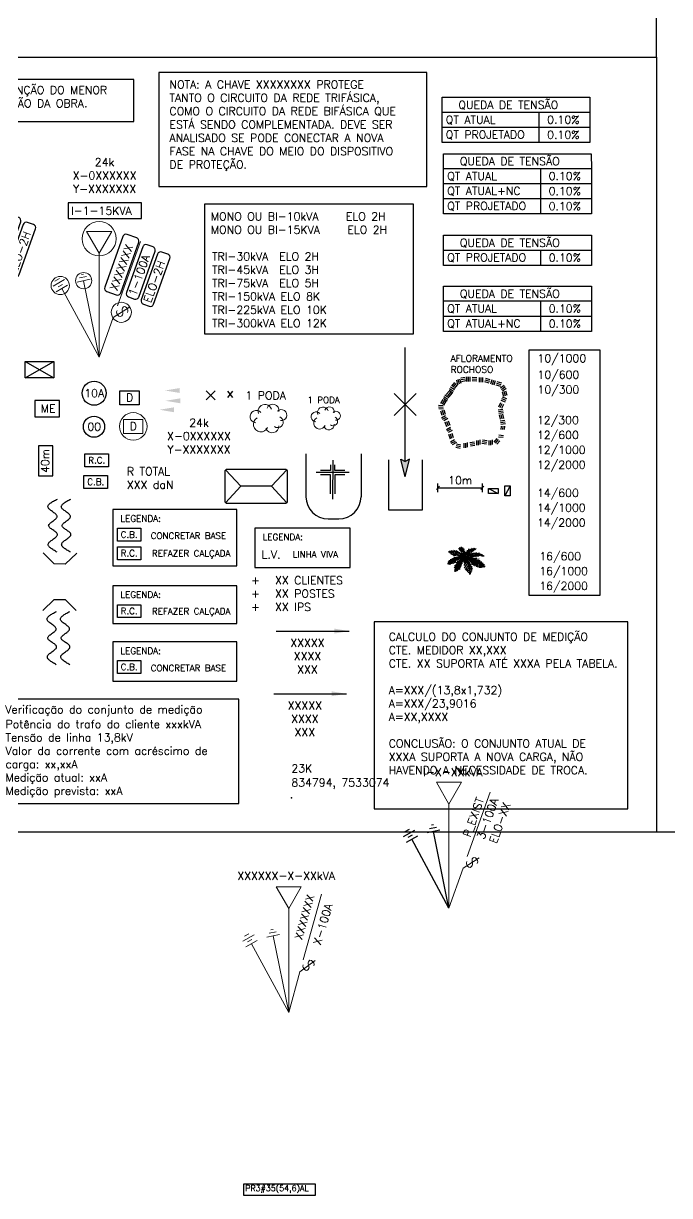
# Model space of a CAD drawing. Header units: millimetres. Extents: x 834033 to 836936, y 7531751 to 7534076.
# Drawn here: x 834734.2 to 834879.5, y 7532984.6 to 7533248.2 of the extents above; entities that cross this region are included whole.
import ezdxf
from ezdxf.enums import TextEntityAlignment as Align

# ---------------------------------------------------------------- set-up
doc = ezdxf.new("R2010")
doc.units = ezdxf.units.MM
doc.linetypes.add('PHANTOM', pattern=[63.5, 31.75, -6.35, 6.35, -6.35, 6.35, -6.35])
for name, color, linetype in [('A_EUIPAMENTOS', 2, 'Continuous'), ('A_TEXTO', 2, 'Continuous'), ('B_CASA', 7, 'Continuous'), ('CARIMBO', 90, 'Continuous'), ('COTAS_UTM', 2, 'Continuous'), ('DESENHO', 2, 'Continuous'), ('F-FAIXA D DOMÍNIO PROJETADA', 160, 'PHANTOM'), ('MARCAÇÕES', 1, 'Continuous'), ('PRANCHA', 6, 'Continuous'), ('REDE-BT', 2, 'Continuous'), ('V_RUA', 1, 'Continuous'), ('ÁRVORE', 90, 'Continuous')]:
    doc.layers.add(name, color=color, linetype=linetype)
for name, color, linetype, lineweight in [('DES-REDE-BT', 3, 'Continuous', 15), ('DES-VEGETAÇÃO', 102, 'Continuous', 5), ('REDE BT', 2, 'Continuous', 15), ('REDE MT', 4, 'Continuous', 25)]:
    doc.layers.add(name, color=color, linetype=linetype, lineweight=lineweight)
doc.styles.add('REGUA60', font='ROMANS.SHX', dxfattribs={"height": 1.8})
doc.styles.add('ROMANS', font='ROMANS.shx', dxfattribs={"height": 1.8})
doc.dimstyles.new('Copy of Standard', dxfattribs={"dimtxt": 1.5, "dimasz": 0.7, "dimexe": 1, "dimexo": 0.0625, "dimgap": 0.8, "dimtad": 1, "dimdec": 0, "dimzin": 0, "dimdsep": 46, "dimtxsty": 'REGUA60', "dimblk": 'OBLIQUE', "dimcen": 0.09, "dimclrt": 256, "dimadec": 0, "dimazin": 0, "dimtfac": 1, "dimtdec": 0, "dimtofl": 0, "dimtmove": 0, "dimatfit": 1, "dimldrblk": 'OBLIQUE', "dimfxl": 1, "dimfxlon": 1, "dimtolj": 1, "dimtzin": 0, "dimarcsym": 0})

# ---------------------------------------------------------------- blocks, each defined once
blk = doc.blocks.new('SETA BT')
blk.add_solid([(5.2, 0.86), (5.2, -0.87), (0, 0)])
blk = doc.blocks.new('MT')
at = {"xscale": 0.635, "yscale": 0.635, "zscale": 0.635}
blk.add_blockref('SETA BT', (0, 0), dxfattribs=at)
blk = doc.blocks.new('DIR')
blk.add_line((-8.18, 0), (8.18, 0))
at = {"rotation": 180}
blk.add_blockref('MT', (8.18, 0), dxfattribs=at)
at = {"linetype": 'Continuous', "ltscale": 0.3, "insert": (-1.16, -5.62), "char_height": 1.8, "width": 9.9022, "attachment_point": 5, "style": 'ROMANS'}
blk.add_mtext('XXXXX\\PXXXX\\PXXX', dxfattribs=at)
blk = doc.blocks.new('_Oblique')
at = {"color": 0, "linetype": 'ByBlock', "lineweight": -2}
blk.add_line((-0.5, -0.5), (0.5, 0.5), dxfattribs=at)
blk = doc.blocks.new('*D693')
at = {"layer": 'Defpoints', "color": 0, "transparency": 16777216}
for p in [(834837.41, 7533143.75), (834827.41, 7533141.29), (834837.41, 7533141.29)]:
    blk.add_point(p, dxfattribs=at)
at = {"layer": 'REDE BT', "color": 0, "lineweight": -2, "transparency": 16777216}
for p, q in [((834827.41, 7533142.75), (834827.41, 7533144.75)), ((834827.41, 7533143.75), (834837.41, 7533143.75)), ((834837.41, 7533142.75), (834837.41, 7533144.75))]:
    blk.add_line(p, q, dxfattribs=at)
at = {"layer": 'REDE BT', "color": 0, "lineweight": -2, "transparency": 16777216, "xscale": 0.7, "yscale": 0.7, "zscale": 0.7, "rotation": 180}
blk.add_blockref('_Oblique', (834827.41, 7533143.75), dxfattribs=at)
at = {"layer": 'REDE BT', "color": 0, "lineweight": -2, "transparency": 16777216, "xscale": 0.7, "yscale": 0.7, "zscale": 0.7}
blk.add_blockref('_Oblique', (834837.41, 7533143.75), dxfattribs=at)
at = {"layer": 'REDE BT', "transparency": 16777216, "insert": (834832.41, 7533145.45), "char_height": 1.8, "attachment_point": 5, "style": 'REGUA60'}
blk.add_mtext('\\A1;10m', dxfattribs=at)
blk = doc.blocks.new('bloco14')
for p, q in [((3453.62, 1820.56), (3457.01, 1816.83)), ((3463.95, 1816.83), (3467.34, 1820.56)), ((3457.01, 1816.83), (3453.62, 1813.09)), ((3463.95, 1816.83), (3457.01, 1816.83)), ((3467.34, 1813.09), (3463.95, 1816.83))]:
    blk.add_line(p, q)
blk.add_lwpolyline([(3467.13, 1813), (3453.83, 1813, -0.414214), (3453.54, 1813.3), (3453.54, 1820.35, -0.414214), (3453.83, 1820.65), (3467.13, 1820.65, -0.414214), (3467.43, 1820.35), (3467.43, 1813.3, -0.414214)], format="xyb", close=True)
blk = doc.blocks.new('bloco15')
at = {"linetype": 'Continuous'}
for p, q in [((3480.89, 1824.88), (3480.89, 1815.26)), ((3493.29, 1824.88), (3493.29, 1815.26)), ((3486.91, 1823.49), (3486.89, 1814.67)), ((3490.59, 1820.67), (3483.23, 1820.67)), ((3485.89, 1810.26), (3488.29, 1810.26))]:
    blk.add_line(p, q, dxfattribs=at)
for points in [[(3486.41, 1822.45), (3486.4, 1821.17), (3484.18, 1821.17)], [(3489.62, 1821.17), (3487.4, 1821.17), (3487.41, 1822.45)], [(3486.4, 1815.92), (3486.4, 1820.17), (3484.18, 1820.17)], [(3489.62, 1820.17), (3487.4, 1820.17), (3487.4, 1815.92)]]:
    blk.add_lwpolyline(points, dxfattribs=at)
for centre, start, end in [((3485.89, 1815.26), 180, 270), ((3488.29, 1815.26), 270, 0)]:
    blk.add_arc(centre, 5, start, end, dxfattribs=at)
blk = doc.blocks.new('BLOCO29')
at = {"color": 3}
for p, q in [((3559.45, 1830.11), (3558.79, 1829.31)), ((3559.75, 1829.87), (3559.09, 1829.06)), ((3560.05, 1829.62), (3559.39, 1828.81)), ((3559.88, 1830.62), (3560.17, 1829.61)), ((3560.21, 1830.86), (3560.51, 1829.86)), ((3560.59, 1830.97), (3560.88, 1829.97)), ((3561.89, 1831.27), (3560.86, 1831.07)), ((3561.96, 1830.89), (3560.94, 1830.69)), ((3562.04, 1830.51), (3561.01, 1830.31)), ((3562.16, 1831.38), (3562.14, 1830.34)), ((3562.55, 1831.37), (3562.53, 1830.33)), ((3562.94, 1831.37), (3562.92, 1830.32)), ((3564.46, 1830.43), (3563.41, 1830.5)), ((3564.48, 1830.82), (3563.44, 1830.89)), ((3564.51, 1831.21), (3563.47, 1831.28)), ((3565.01, 1831.25), (3564.98, 1830.21)), ((3565.4, 1831.24), (3565.37, 1830.2)), ((3565.78, 1831.24), (3565.76, 1830.19)), ((3567.26, 1829.98), (3566.25, 1830.28)), ((3567.37, 1830.36), (3566.36, 1830.65)), ((3567.47, 1830.73), (3566.47, 1831.02)), ((3567.86, 1830.73), (3567.56, 1829.73)), ((3568.23, 1830.61), (3567.93, 1829.61)), ((3568.61, 1830.5), (3568.3, 1829.5)), ((3569.86, 1829.24), (3568.86, 1829.53)), ((3569.97, 1829.61), (3568.97, 1829.9)), ((3570.08, 1829.98), (3569.08, 1830.28)), ((3569.79, 1828.89), (3570.63, 1829.51)), ((3557.08, 1827), (3557.94, 1826.41)), ((3557.3, 1827.32), (3558.16, 1826.73)), ((3558.24, 1828.21), (3557.57, 1827.4)), ((3558.54, 1827.96), (3557.87, 1827.15)), ((3558.84, 1827.71), (3558.17, 1826.9)), ((3558.24, 1828.4), (3559.1, 1827.81)), ((3558.34, 1828.8), (3559.21, 1828.21)), ((3558.56, 1829.12), (3559.43, 1828.53)), ((3570.02, 1828.57), (3570.86, 1829.19)), ((3570.15, 1826.87), (3571.13, 1826.52)), ((3570.25, 1828.26), (3571.09, 1828.88)), ((3570.58, 1826.95), (3570.29, 1827.96)), ((3570.95, 1827.06), (3570.66, 1828.07)), ((3571.33, 1827.17), (3571.03, 1828.18)), ((3555.85, 1824.67), (3556.89, 1824.58)), ((3555.88, 1825.06), (3556.92, 1824.97)), ((3555.95, 1824.27), (3556.99, 1824.18)), ((3556.85, 1826.33), (3556.34, 1825.42)), ((3557.19, 1826.14), (3556.68, 1825.23)), ((3556.97, 1826.6), (3557.83, 1826.01)), ((3557.53, 1825.95), (3557.02, 1825.04)), ((3569.41, 1824.66), (3569.85, 1825.61)), ((3569.76, 1824.49), (3570.2, 1825.44)), ((3569.89, 1826.13), (3570.87, 1825.78)), ((3570.02, 1826.5), (3571, 1826.15)), ((3570.11, 1824.33), (3570.55, 1825.28)), ((3556.3, 1823.76), (3556.64, 1822.77)), ((3556.54, 1822.2), (3557.47, 1822.7)), ((3556.66, 1823.88), (3557, 1822.89)), ((3556.73, 1821.86), (3557.65, 1822.36)), ((3557.03, 1824.01), (3557.37, 1823.02)), ((3557.04, 1821.58), (3557.96, 1822.08)), ((3569.29, 1823.99), (3570.33, 1824.15)), ((3569.35, 1823.6), (3570.39, 1823.76)), ((3569.41, 1823.22), (3570.45, 1823.38)), ((3569.78, 1821.85), (3569.55, 1822.87)), ((3569.76, 1821.53), (3570.79, 1821.69)), ((3570.16, 1821.93), (3569.93, 1822.96)), ((3570.54, 1822.02), (3570.31, 1823.04)), ((3557.32, 1821.25), (3557.66, 1820.26)), ((3557.63, 1819.56), (3558.55, 1820.06)), ((3557.69, 1821.37), (3558.03, 1820.38)), ((3557.82, 1819.22), (3558.74, 1819.72)), ((3558.06, 1821.5), (3558.4, 1820.51)), ((3558.12, 1818.94), (3559.04, 1819.44)), ((3569.81, 1821.15), (3570.85, 1821.31)), ((3569.87, 1820.76), (3570.91, 1820.92)), ((3569.96, 1819.54), (3570, 1820.31)), ((3570.35, 1819.54), (3570.39, 1820.29)), ((3570.74, 1819.54), (3570.78, 1820.27)), ((3558.11, 1818.47), (3558.45, 1817.48)), ((3558.48, 1818.59), (3558.81, 1817.6)), ((3558.55, 1816.81), (3559.47, 1817.31)), ((3558.73, 1816.47), (3559.65, 1816.96)), ((3558.84, 1818.72), (3559.18, 1817.73)), ((3559.04, 1816.19), (3559.96, 1816.69)), ((3559.89, 1816.35), (3560.92, 1816.14)), ((3561.61, 1815.46), (3561.61, 1816.5)), ((3562, 1815.45), (3562, 1816.5)), ((3562.39, 1815.59), (3562.39, 1816.63)), ((3562.9, 1816.61), (3563.93, 1816.8)), ((3562.97, 1816.23), (3564, 1816.42)), ((3564.45, 1816.02), (3564.46, 1817.07)), ((3564.84, 1816.02), (3564.85, 1817.07)), ((3565.23, 1816.15), (3565.24, 1817.2)), ((3565.63, 1816.46), (3566.67, 1816.33)), ((3565.68, 1816.85), (3566.72, 1816.72)), ((3565.73, 1817.23), (3566.77, 1817.1)), ((3567.24, 1816.02), (3567.25, 1817.07)), ((3567.63, 1816.02), (3567.64, 1817.07)), ((3568.02, 1816.15), (3568.03, 1817.2)), ((3568.36, 1816.74), (3569.03, 1817.54)), ((3568.66, 1816.49), (3569.33, 1817.29)), ((3568.95, 1816.24), (3569.63, 1817.04)), ((3569.36, 1817.94), (3570.4, 1817.81)), ((3569.41, 1818.33), (3570.45, 1818.2)), ((3559.74, 1815.58), (3560.77, 1815.38)), ((3559.82, 1815.97), (3560.84, 1815.76)), ((3563.04, 1815.85), (3564.07, 1816.04))]:
    blk.add_line(p, q, dxfattribs=at)
at = {"insert": (3558.57, 1836.3), "char_height": 1.5, "attachment_point": 1, "style": 'ROMANS'}
blk.add_mtext_dynamic_manual_height_columns('AFLORAMENTO ROCHOSO', width=4.8263, gutter_width=9, heights=[0], dxfattribs=at)
blk = doc.blocks.new('BLOCO31')
blk.add_line((3611.56, 1826.27), (3613.78, 1825.09))
blk.add_lwpolyline([(3611.56, 1826.27), (3613.78, 1826.27), (3613.78, 1825.09), (3611.56, 1825.09)], close=True)
blk = doc.blocks.new('CDAI')
blk.add_lwpolyline([(-2.2, 1.54), (2.16, 1.54), (2.16, -1.64), (-2.2, -1.64)], close=True)
at = {"linetype": 'Continuous', "ltscale": 0.3, "insert": (0, 0), "char_height": 1.8, "width": 2.0279, "attachment_point": 5, "style": 'ROMANS'}
blk.add_mtext('D', dxfattribs=at)
blk = doc.blocks.new('CAIXA DERIVAÇÃO_PROJETADA')
blk.add_circle((0.13, 0.03), 3.1)
blk.add_blockref('CDAI', (0.15, 0.08))
blk = doc.blocks.new('bloco35')
for p, q in [((3653.42, 1778.71), (3653.42, 1790.01)), ((3660.88, 1790.01), (3660.88, 1778.71)), ((3660.88, 1778.71), (3653.42, 1778.71))]:
    blk.add_line(p, q)
blk = doc.blocks.new('PONTE')
at = {"layer": 'F-FAIXA D DOMÍNIO PROJETADA'}
for points in [[(-0.58, 10.64), (-2.56, 12.62), (-0.52, 14.69), (-2.51, 16.63), (-0.62, 18.62), (-2.64, 20.7), (-0.55, 22.62)], [(2.43, 10.64), (0.46, 12.62), (2.5, 14.69), (0.51, 16.63), (2.4, 18.62), (0.38, 20.7), (2.46, 22.62)], [(-0.79, -14.64), (-2.76, -12.67), (-0.72, -10.59), (-2.71, -8.65), (-0.82, -6.66), (-2.84, -4.59), (-0.75, -2.66)], [(2.23, -14.64), (0.26, -12.67), (2.29, -10.59), (0.3, -8.65), (2.2, -6.66), (0.17, -4.59), (2.26, -2.66)]]:
    blk.add_spline(points, degree=3, dxfattribs=at)
at = {"layer": 'V_RUA'}
for p, q in [((-1.24, 8.01), (-3.71, 10.49)), ((1.24, 7.99), (-1.24, 8.01)), ((3.84, 10.47), (1.24, 7.99)), ((-3.84, -2.47), (-1.24, 0.01)), ((-1.24, 0.01), (1.24, -0.01)), ((1.24, -0.01), (3.71, -2.49))]:
    blk.add_line(p, q, dxfattribs=at)
blk = doc.blocks.new('X')
for p, q in [((1, 1), (-1, -1)), ((-1, 1), (1, -1))]:
    blk.add_line(p, q)
blk = doc.blocks.new('xx')
at = {"layer": 'MARCAÇÕES'}
for p, q in [((0.54, 0.71), (-0.54, -0.71)), ((-0.54, 0.71), (0.54, -0.71))]:
    blk.add_line(p, q, dxfattribs=at)
blk = doc.blocks.new('ATERRAMENTO_TRAFO')
for p, q in [((925.65, 1688.01), (922.77, 1687.39)), ((924.87, 1688.62), (923.3, 1688.31)), ((924.19, 1689.16), (923.73, 1689.1)), ((927.7, 1670.48), (924.21, 1687.7))]:
    blk.add_line(p, q)
blk.add_circle((924.21, 1687.7), 1.82)
blk = doc.blocks.new('bloco13')
for p, q in [((3294.19, 1794.92), (3291.62, 1793.48)), ((3293.01, 1795.14), (3292.02, 1794.61)), ((3294.87, 1793.64), (3292.3, 1792.2)), ((3293.69, 1793.85), (3292.7, 1793.33)), ((3301.95, 1777.46), (3293.59, 1792.92))]:
    blk.add_line(p, q)
blk.add_circle((3293.2, 1793.59), 2.05)
blk = doc.blocks.new('T P 2')
for points in [[(3.86, 14.02, 0.414214), (4.85, 14.49), (8.91, 25.87, 0.414214), (8.44, 26.86), (6.33, 27.61, 0.414214), (5.34, 27.14), (1.28, 15.76, 0.414214), (1.75, 14.78)], [(7.93, 13.08, 0.414214), (8.92, 13.55), (12.59, 23.83, 0.414214), (12.12, 24.82), (10.8, 25.29, 0.414214), (9.81, 24.82), (6.14, 14.54, 0.414214), (6.61, 13.56)], [(11.26, 11.47, 0.414214), (12.25, 11.94), (15.92, 22.22, 0.414214), (15.45, 23.2), (14.12, 23.67, 0.414214), (13.14, 23.21), (9.47, 12.93, 0.414214), (9.94, 11.94)]]:
    blk.add_lwpolyline(points, format="xyb", close=True)
at = {"layer": 'REDE BT'}
for p, q in [((2.84, 28.29), (-2.82, 28.3)), ((-2.82, 28.3), (0, 23.39)), ((0, 23.39), (2.84, 28.29)), ((4.11, 11.57), (9.27, 26.03)), ((0, 23.39), (0, 0)), ((3.18, 8.95), (6.79, 11.27)), ((0, 0), (3.18, 8.95))]:
    blk.add_line(p, q, dxfattribs=at)
for centre, radius in [((0, 26.66), 3.84), ((4.98, 10.11), 2.26)]:
    blk.add_circle(centre, radius, dxfattribs=at)
for name, p in [('ATERRAMENTO_TRAFO', (-927.7, -1670.48)), ('bloco13', (-3301.95, -1777.46))]:
    blk.add_blockref(name, p, dxfattribs=at)
at = {"style": 'ROMANS'}
for s, p in [('XXXXXXX', (4.05, 14.82)), ('2-100A', (8.23, 13.65)), ('ELO-2H', (11.62, 12.13))]:
    blk.add_text(s, height=1.8, rotation=70.3581, dxfattribs=at).set_placement(p)
at = {"layer": 'REDE BT', "style": 'REGUA60'}
blk.add_text('S', height=2.57, rotation=299.1392, dxfattribs=at).set_placement((4.07, 9.64), align=Align.CENTER)
blk = doc.blocks.new('T P 1')
for points in [[(3.86, 14.02, 0.414214), (4.85, 14.49), (8.91, 25.87, 0.414214), (8.44, 26.86), (6.33, 27.61, 0.414214), (5.34, 27.14), (1.28, 15.76, 0.414214), (1.75, 14.78)], [(7.93, 13.08, 0.414214), (8.92, 13.55), (12.59, 23.83, 0.414214), (12.12, 24.82), (10.8, 25.29, 0.414214), (9.81, 24.82), (6.14, 14.54, 0.414214), (6.61, 13.56)], [(11.26, 11.47, 0.414214), (12.25, 11.94), (15.92, 22.22, 0.414214), (15.45, 23.2), (14.12, 23.67, 0.414214), (13.14, 23.21), (9.47, 12.93, 0.414214), (9.94, 11.94)]]:
    blk.add_lwpolyline(points, format="xyb", close=True)
at = {"layer": 'REDE BT'}
for p, q in [((2.84, 28.29), (-2.82, 28.3)), ((-2.82, 28.3), (0, 23.39)), ((0, 23.39), (2.84, 28.29)), ((4.11, 11.57), (9.27, 26.03)), ((0, 23.39), (0, 0)), ((3.18, 8.95), (6.79, 11.27)), ((0, 0), (3.18, 8.95))]:
    blk.add_line(p, q, dxfattribs=at)
for centre, radius in [((0, 26.66), 3.84), ((4.98, 10.11), 2.26)]:
    blk.add_circle(centre, radius, dxfattribs=at)
for name, p in [('ATERRAMENTO_TRAFO', (-927.7, -1670.48)), ('bloco13', (-3301.95, -1777.46))]:
    blk.add_blockref(name, p, dxfattribs=at)
at = {"style": 'ROMANS'}
for s, p in [('XXXXXXX', (4.05, 14.82)), ('1-100A', (8.23, 13.65)), ('ELO-2H', (11.62, 12.13))]:
    blk.add_text(s, height=1.8, rotation=70.3581, dxfattribs=at).set_placement(p)
at = {"layer": 'REDE BT', "style": 'REGUA60'}
blk.add_text('S', height=2.57, rotation=299.1392, dxfattribs=at).set_placement((4.07, 9.64), align=Align.CENTER)
blk = doc.blocks.new('SETA SOLICITANTE')
h = blk.add_hatch(color=6)
h.paths.add_polyline_path([(-0.96, 3.99), (0, 0), (-0.01, 3.44)])
h.paths.add_polyline_path([(0.94, 3.99), (-0.01, 3.44), (0, 0)])
blk.add_hatch(color=6).paths.add_polyline_path([(0, 0), (0.94, 3.99), (-0.01, 3.44)])
at = {"color": 6, "flags": 128}
for points in [[(-0.01, 3.44), (-0.01, 29.04)], [(-2.49, 18.72), (2.47, 13.76)], [(-2.49, 13.76), (2.47, 18.72)], [(0, 0), (-0.96, 3.99), (-0.01, 3.44)], [(0, 0), (0.94, 3.99), (-0.01, 3.44)]]:
    blk.add_lwpolyline(points, dxfattribs=at)
blk = doc.blocks.new('BLOCO30')
at = {"layer": 'DES-VEGETAÇÃO', "linetype": 'Continuous'}
for centre, radius, start, end in [((3584.57, 1826.12), 1.52, 16.4985, 200.1922), ((3586.38, 1826.34), 1.36, 346.6923, 161.9313), ((3582.63, 1824.91), 1.38, 40.9178, 267.037), ((3583.66, 1823.15), 1.68, 119.5971, 335.1468), ((3587.44, 1823.67), 1.26, 234.1724, 65.3601), ((3588.24, 1825.23), 1.25, 261.2731, 132.4521), ((3586.22, 1822.75), 1.49, 199.2364, 4.167)]:
    blk.add_arc(centre, radius, start, end, dxfattribs=at)
blk = doc.blocks.new('PODA')
at = {"layer": 'DES-REDE-BT', "insert": (727.63, 1371.42), "char_height": 1.8, "attachment_point": 1, "style": 'ROMANS'}
blk.add_mtext_dynamic_manual_height_columns('1 PODA', width=28.5468, gutter_width=9, heights=[0], dxfattribs=at)
blk = doc.blocks.new('PODA2')
at = {"xscale": 0.8, "yscale": 0.8, "zscale": 0.8}
for name, p in [('PODA', (-586.35, -1092.47)), ('BLOCO30', (-2868.4, -1459.78))]:
    blk.add_blockref(name, p, dxfattribs=at)
blk = doc.blocks.new('QUEDA')
at = {"color": 242, "true_color": 0xcd2027}
for p, q in [((16.61, 10.17), (16.61, 0)), ((16.61, 6.78), (-16.61, 6.78)), ((16.61, 3.39), (-16.61, 3.39))]:
    blk.add_line(p, q, dxfattribs=at)
for points in [[(-16.61, 13.55), (16.6, 13.55), (16.61, 10.17), (-16.61, 10.17)], [(16.61, 0), (-16.61, 0), (-16.61, 13.55)], [(5.22, 0), (5.22, 10.17)]]:
    blk.add_lwpolyline(points, dxfattribs=at)
at = {"style": 'ROMANS'}
for s, p in [('QUEDA DE TENSÃO', (-12.95, 10.96)), ('QT ATUAL', (-15.79, 7.63)), ('QT ATUAL+NC', (-15.79, 4.28)), ('QT PROJETADO', (-15.79, 0.89))]:
    blk.add_text(s, height=1.8, dxfattribs=at).set_placement(p)
at = {"char_height": 1.8, "width": 9.2571, "attachment_point": 2, "style": 'ROMANS'}
for insert in [(10.63, 9.43), (10.63, 6.04), (10.63, 2.65)]:
    blk.add_mtext('0.10%', dxfattribs=dict(at, insert=insert))
blk = doc.blocks.new('QUEDA.P')
at = {"color": 242, "true_color": 0xcd2027}
blk.add_line((16.62, 3.39), (16.62, 0), dxfattribs=at)
for points in [[(-16.62, 6.78), (16.61, 6.78), (16.62, 3.39), (-16.62, 3.39)], [(16.62, 0), (-16.62, 0), (-16.62, 6.78)], [(5.22, 0), (5.22, 3.39)]]:
    blk.add_lwpolyline(points, dxfattribs=at)
at = {"style": 'ROMANS'}
for s, p in [('QUEDA DE TENSÃO', (-12.95, 4.18)), ('QT PROJETADO', (-15.8, 0.89))]:
    blk.add_text(s, height=1.8, dxfattribs=at).set_placement(p)
at = {"insert": (10.63, 2.65), "char_height": 1.8, "width": 9.2571, "attachment_point": 2, "style": 'ROMANS'}
blk.add_mtext('0.10%', dxfattribs=at)
blk = doc.blocks.new('QUEDA.+NC')
at = {"color": 242, "true_color": 0xcd2027}
for p, q in [((16.62, 6.78), (16.62, 0)), ((16.62, 3.39), (-16.62, 3.39)), ((16.62, 0), (-16.62, 0))]:
    blk.add_line(p, q, dxfattribs=at)
for points in [[(-16.62, 10.17), (16.61, 10.17), (16.62, 6.78), (-16.62, 6.78)], [(-16.62, 0), (-16.62, 10.17)], [(5.22, 0), (5.22, 6.78)]]:
    blk.add_lwpolyline(points, dxfattribs=at)
at = {"style": 'ROMANS'}
for s, p in [('QUEDA DE TENSÃO', (-12.95, 7.57)), ('QT ATUAL', (-15.8, 4.24)), ('QT ATUAL+NC', (-15.8, 0.89))]:
    blk.add_text(s, height=1.8, dxfattribs=at).set_placement(p)
at = {"char_height": 1.8, "width": 9.2571, "attachment_point": 2, "style": 'ROMANS'}
for insert in [(10.63, 6.04), (10.63, 2.65)]:
    blk.add_mtext('0.10%', dxfattribs=dict(at, insert=insert))
blk = doc.blocks.new('nedição')
at = {"layer": 'PRANCHA'}
blk.add_lwpolyline([(55.29, 23.45), (0, 23.45), (0, 0), (55.29, 0)], close=True, dxfattribs=at)
at = {"layer": 'A_TEXTO', "insert": (2.86, 18.74), "char_height": 1.8, "attachment_point": 1, "style": 'ROMANS'}
blk.add_mtext_dynamic_manual_height_columns('Potência do trafo do cliente xxxkVA\\PTensão de linha 13,8kV\\PValor da corrente com acréscimo de carga: xx,xxA\\PMedição atual: xxA\\PMedição prevista: xxA', width=50.7876, gutter_width=9, heights=[0], dxfattribs=at)
at = {"layer": 'CARIMBO', "insert": (2.8, 22.02), "char_height": 1.8, "attachment_point": 1, "style": 'ROMANS'}
blk.add_mtext_dynamic_manual_height_columns('Verificação do conjunto de medição ', width=101.997, gutter_width=9, heights=[0], dxfattribs=at)
blk = doc.blocks.new('ASASASA')
at = {"color": 242, "true_color": 0xcd2027}
for p, q in [((33.23, 6.78), (33.23, 0)), ((33.23, 3.39), (0, 3.39)), ((33.23, 0), (0, 0))]:
    blk.add_line(p, q, dxfattribs=at)
for points in [[(0, 10.17), (33.22, 10.17), (33.23, 6.78), (0, 6.78)], [(0, 0), (0, 10.17)], [(21.83, 0), (21.83, 6.78)]]:
    blk.add_lwpolyline(points, dxfattribs=at)
at = {"style": 'ROMANS'}
for s, p in [('QUEDA DE TENSÃO', (3.66, 7.57)), ('QT ATUAL', (0.82, 4.24)), ('QT PROJETADO', (0.82, 0.89))]:
    blk.add_text(s, height=1.8, dxfattribs=at).set_placement(p)
at = {"char_height": 1.8, "width": 9.2571, "attachment_point": 2, "style": 'ROMANS'}
for insert in [(27.24, 6.04), (27.24, 2.65)]:
    blk.add_mtext('0.10%', dxfattribs=dict(at, insert=insert))
blk = doc.blocks.new('COQUE')
for p, q in [((-0.79, 2.15), (-0.72, 2.64)), ((-3.44, 1.5), (-3.64, 1.55)), ((-3.51, 1.47), (-3.55, 1.31)), ((-2.96, 1.61), (-3.4, 1.66)), ((-3.34, 1.5), (-3.34, 1.23)), ((-3.08, 1.58), (-3.1, 0.98)), ((-2.38, 1.61), (-3.02, 1.77)), ((-2.49, 0.05), (-2.91, -0.08)), ((-2.79, 1.61), (-2.87, 0.87)), ((-2.49, 1.64), (-2.57, 0.68)), ((-1.85, 1.55), (-2.45, 1.85)), ((-1.89, 0.25), (-2.45, 0.16)), ((-2.1, 1.58), (-2.42, 0.46)), ((-2.38, 0.05), (-1.91, -0.49)), ((-1.74, 1.5), (-2.17, 0.55)), ((-2.08, 0.16), (-1.64, -0.38)), ((-1.21, 1.31), (-1.89, 1.77)), ((-1.47, 1.39), (-1.87, 0.63)), ((-1.83, 0.25), (-1.36, -0.3)), ((-1.06, 1.2), (-1.59, 0.63)), ((-1.53, 0.33), (-1.21, -0.16)), ((-0.91, 2.21), (-1.42, 2.24)), ((-0.72, 0.95), (-1.38, 0.55)), ((-1.3, 0.33), (-1.06, -0.14)), ((-0.55, 1.91), (-1.28, 2.04)), ((-0.38, 1.69), (-1.19, 1.83)), ((-0.85, 1.01), (-1.19, 1.44)), ((-1.08, 0.33), (-0.85, -0.05)), ((-0.53, 0.74), (-1.06, 0.52)), ((-1, 2.48), (-1, 2.29)), ((-0.23, 1.36), (-0.98, 1.69)), ((-0.87, 0.27), (-0.68, 0)), ((-0.81, 1.42), (-0.11, 0.9)), ((-0.81, 1.2), (-0.34, 0.6)), ((-0.32, 0.49), (-0.77, 0.44)), ((-0.66, 2.04), (-0.53, 2.59)), ((-0.62, 0.25), (-0.49, 0.03)), ((-0.47, 0.95), (-0.04, 0.46)), ((-0.45, 1.83), (-0.32, 2.45)), ((-0.21, 0.35), (-0.38, 0.33)), ((-0.3, 1.5), (-0.15, 2.18)), ((-0.17, 1.23), (0.02, 1.85)), ((0, 0), (-0.17, -0.27)), ((-0.06, 0.95), (0.09, 1.5)), ((-0.06, 0.6), (0.15, 1.04)), ((0, 0), (0.55, -0.11)), ((0.15, 0.6), (0.55, 0.74)), ((0.28, 0.87), (0.34, 1.47)), ((0.28, 0.41), (0.74, 0.27)), ((0.36, 0.98), (0.94, 1.04)), ((0.36, 0.49), (0.77, 0.85)), ((0.45, 0.52), (1.32, 0.19)), ((0.47, 1.17), (0.66, 1.88)), ((0.51, 0.11), (0.72, -0.22)), ((0.6, 1.25), (1.17, 1.17)), ((0.64, 0.14), (0.98, 0.25)), ((0.68, 0.68), (1.59, 0.3)), ((0.72, 0.11), (0.98, -0.52)), ((0.77, 1.47), (1.34, 1.36)), ((0.85, 1.55), (0.96, 2.18)), ((0.87, 0.79), (1.53, 1.2)), ((0.98, 0.08), (1.23, -0.82)), ((1.06, 1.69), (1.57, 1.47)), ((1.06, 0.85), (1.76, 0.35)), ((1.13, 1.74), (1.28, 2.24)), ((1.13, 0.08), (1.81, 0.22)), ((1.28, 0.08), (1.45, -1.12)), ((1.36, 1.88), (1.45, 2.18)), ((1.42, 1.85), (1.72, 1.55)), ((1.42, 0.95), (2.02, 0.41)), ((1.49, 1.91), (1.79, 2.37)), ((1.55, 1.01), (1.96, 1.28)), ((1.57, 0), (1.68, -1.39)), ((1.59, 1.96), (1.79, 1.69)), ((1.72, 1.04), (2.36, 0.38)), ((1.81, 2.04), (2.13, 2.37)), ((1.81, 2.02), (1.91, 1.69)), ((1.81, 0), (2.7, 0.22)), ((1.96, 2.13), (2.02, 1.83)), ((1.96, 1.12), (2.7, 1.39)), ((2.1, 1.09), (2.59, 0.46)), ((2.13, 2.13), (2.17, 1.96)), ((2.17, 2.13), (2.34, 2.34)), ((2.25, 2.15), (2.4, 2.04)), ((2.38, 2.15), (2.42, 2.26)), ((2.45, 1.12), (2.79, 0.46)), ((2.55, 1.14), (3.3, 1.28)), ((2.7, 1.12), (3.06, 0.52)), ((2.91, 1.12), (3.23, 0.6)), ((3.1, 1.06), (3.38, 0.65)), ((3.13, 1.06), (3.47, 1.12)), ((3.4, 1.01), (3.7, 1.01)), ((3.51, 0.98), (3.61, 0.63)), ((3.74, 0.93), (3.91, 0.9)), ((3.76, 0.9), (3.89, 0.49)), ((4.02, 0.79), (4.06, 0.52)), ((4.21, 0.63), (4.25, 0.49)), ((-3.76, -1.01), (-3.83, -1.01)), ((-3.76, -1.04), (-3.74, -1.23)), ((-3.36, -0.55), (-3.74, -0.76)), ((-3.59, -0.79), (-3.74, -0.87)), ((-3.66, -0.93), (-3.59, -1.28)), ((-3.19, -0.41), (-3.55, -0.49)), ((-3.47, -0.71), (-3.25, -1.31)), ((-2.93, -0.22), (-3.3, -0.3)), ((-3.25, -0.52), (-3.04, -1.2)), ((-3.13, -0.38), (-2.76, -1.09)), ((-2.98, -0.27), (-2.51, -1.06)), ((-2.85, -0.14), (-2.23, -0.95)), ((-2.62, -0.05), (-1.98, -0.85)), ((-1.74, -1.42), (-2.34, -2.1)), ((-1.93, -1.88), (-2.32, -2.54)), ((-2.17, -2.59), (-2.32, -2.81)), ((-1.51, -1.01), (-2.28, -1.66)), ((-2.08, -2.34), (-1.81, -2.83)), ((-1.11, -0.6), (-2, -1.04)), ((-2, -2.04), (-1.62, -2.73)), ((-1.89, -1.8), (-1.53, -2.51)), ((-1.74, -1.47), (-1.36, -2.45)), ((-0.64, -0.22), (-1.72, -0.68)), ((-1.57, -1.14), (-1.17, -2.45)), ((-1.38, -0.95), (-1.04, -2.13)), ((-1.15, -0.68), (-0.96, -1.83)), ((-0.36, -0.03), (-1.13, -0.19)), ((-0.94, -0.46), (-0.77, -1.53)), ((-0.68, -0.25), (-0.62, -1.14)), ((-0.47, -0.08), (-0.44, -0.72)), ((-0.28, -0.03), (-0.34, -0.35)), ((0.11, -0.14), (-0.28, -0.63)), ((0.23, -0.3), (-0.23, -1.01)), ((0.4, -0.57), (-0.19, -1.55)), ((0.64, -0.93), (-0.09, -2.15)), ((0.85, -1.42), (0.09, -2.51)), ((0.15, -0.14), (0.79, -0.41)), ((0.3, -0.35), (1.17, -0.9)), ((1.02, -1.91), (0.32, -2.73)), ((0.53, -0.74), (1.45, -1.39)), ((1.13, -2.43), (0.57, -2.97)), ((0.77, -1.23), (1.66, -1.83)), ((0.94, -1.61), (1.74, -2.21)), ((1.08, -2.15), (1.68, -2.51)), ((1.91, -0.14), (1.98, -1.55)), ((2.13, -0.14), (3.23, -0.05)), ((2.21, -0.19), (2.25, -1.72)), ((2.45, -0.3), (2.64, -1.85)), ((2.64, -0.38), (3.49, -0.38)), ((2.74, -0.44), (2.91, -1.91)), ((3, -0.55), (3.83, -0.71)), ((3.04, -0.57), (3.23, -2.04)), ((3.23, -0.71), (4.1, -1.04)), ((3.36, -0.82), (3.4, -2.04)), ((3.57, -0.93), (3.61, -2.04)), ((3.72, -1.04), (4.38, -1.34)), ((3.83, -1.17), (3.74, -2.02)), ((3.98, -1.31), (3.89, -1.96)), ((4, -1.31), (4.38, -1.47)), ((4.06, -1.39), (4.06, -1.94)), ((4.19, -1.53), (4.49, -1.69)), ((4.21, -1.58), (4.21, -1.88)), ((4.32, -1.69), (4.36, -1.88)), ((4.36, -1.72), (4.53, -1.85)), ((-2.15, -2.7), (-2.04, -2.86)), ((1.21, -2.86), (0.77, -3.16)), ((1.17, -3.19), (0.94, -3.27)), ((1.19, -3.46), (1.04, -3.46)), ((1.17, -2.64), (1.59, -2.81)), ((1.19, -3.33), (1.34, -3.38)), ((1.21, -3), (1.49, -3.08))]:
    blk.add_line(p, q)
for centre, radius, start, end in [((-1.19, -2.79), 3.12, 68.3831, 147.5322), ((-2.57, -1.21), 2.85, 27.6712, 112.5305), ((1.41, -3.16), 3.6, 113.7592, 177.4133), ((-2.2, 0.47), 2.17, 350.285, 64.1123), ((2.64, -0.61), 2.79, 91.4032, 163.882), ((2.43, -2.4), 3.54, 56.1927, 134.3213), ((0.47, -4.89), 5.02, 35.9878, 95.8227), ((-3.78, -3.21), 4.98, 356.1943, 41.3785)]:
    blk.add_arc(centre, radius, start, end)
blk = doc.blocks.new('bloco8')
for p, q in [((3226.94, 1795.6), (3225.36, 1795.3)), ((3226.26, 1796.14), (3225.79, 1796.09)), ((3222.01, 1794.92), (3219.44, 1793.48)), ((3220.84, 1795.14), (3219.84, 1794.61)), ((3222.69, 1793.64), (3220.12, 1792.2)), ((3221.52, 1793.85), (3220.52, 1793.33)), ((3229.77, 1777.46), (3221.41, 1792.92)), ((3227.72, 1795), (3224.84, 1794.37)), ((3229.77, 1777.46), (3226.28, 1794.68))]:
    blk.add_line(p, q)
blk = doc.blocks.new('TRAFO')
at = {"layer": 'REDE BT'}
for p, q in [((2.84, 28.29), (-2.82, 28.3)), ((-2.82, 28.3), (0, 23.39)), ((0, 23.39), (2.84, 28.29)), ((3.27, 11.84), (7.37, 26.64)), ((0, 23.39), (0, 0)), ((2.52, 9.15), (5.95, 11.73)), ((0, 0), (2.52, 9.15))]:
    blk.add_line(p, q, dxfattribs=at)
blk.add_blockref('bloco8', (-3229.77, -1777.46), dxfattribs=at)
at = {"style": 'ROMANS'}
blk.add_text('XXXXXX-X-XXkVA', height=1.8, dxfattribs=at).set_placement((-11.55, 29.86, 0))
for s, height, rotation, style, p in [('XXXXXXX', 1.728, 74.507, 'ROMANS', (3.01, 16.24)), ('X-100A', 1.8, 73.4547, 'REGUA60', (7.18, 15.01))]:
    blk.add_text(s, height=height, rotation=rotation, dxfattribs=dict(style=style)).set_placement(p)
at = {"layer": 'REDE BT', "style": 'REGUA60'}
blk.add_text('S', height=2.57, rotation=303.2881, dxfattribs=at).set_placement((3.36, 9.91), align=Align.CENTER)
blk = doc.blocks.new('COORDEN')
blk.add_point((0, 0))
at = {"style": 'ROMANS', "flags": 12}
blk.add_attdef('23K', (0, 5.7), '', height=1.8, dxfattribs=at)
at = {"style": 'ROMANS'}
blk.add_attdef('COR', (0, 2.51), '', height=1.8, dxfattribs=at)
blk = doc.blocks.new('*U727')
at = {"layer": 'A_EUIPAMENTOS'}
for p, q in [((-7.6, 16.94), (-10.17, 15.51)), ((-8.78, 17.16), (-9.77, 16.64)), ((-8.1, 15.88), (-9.09, 15.35)), ((-1.9, 17.02), (-4.78, 16.4)), ((-2.68, 17.63), (-4.25, 17.32)), ((-3.36, 18.17), (-3.82, 18.11)), ((0.15, -0.51), (-3.34, 16.71)), ((-6.92, 15.66), (-9.49, 14.22)), ((0.15, -0.51), (-8.21, 14.94))]:
    blk.add_line(p, q, dxfattribs=at)
at = {"layer": 'REDE BT'}
for p, q in [((2.99, 27.78), (-2.67, 27.79)), ((-2.67, 27.79), (0.15, 22.88)), ((0.15, 22.88), (2.99, 27.78)), ((4.27, 11.06), (9.43, 25.52)), ((0.15, 22.88), (0.15, -0.51)), ((3.33, 8.43), (6.94, 10.76)), ((0.15, -0.51), (3.33, 8.43))]:
    blk.add_line(p, q, dxfattribs=at)
at = {"style": 'ROMANS'}
blk.add_attdef('I-X-XXKVA', text='', height=1.8, dxfattribs=at).set_placement((1.04, 30.07), align=Align.MIDDLE_CENTER)
for tag, p in [('P_EXIST', (5.66, 19.91)), ('3-100A', (8.83, 19.61)), ('ELO-XX', (11.58, 18.64))]:
    blk.add_attdef(tag, text='', height=1.8, rotation=70.3581, dxfattribs=at).set_placement(p, align=Align.MIDDLE_CENTER)
at = {"layer": 'REDE BT', "style": 'REGUA60'}
blk.add_text('S', height=2.57, rotation=299.1392, dxfattribs=at).set_placement((4.22, 9.13), align=Align.CENTER)
blk = doc.blocks.new('PR')
blk.add_lwpolyline([(0, 0), (0, 2.63), (16.08, 2.63), (16.08, 0)], close=True)
at = {"insert": (0.33, 2.31), "char_height": 1.3, "attachment_point": 1, "style": 'ROMANS'}
blk.add_mtext_dynamic_manual_height_columns('PR3#35(54,6)AL', width=12.9164, gutter_width=6.5, heights=[0], dxfattribs=at)

msp = doc.modelspace()

# ---------------------------------------------------------------- hatches: boundary and pattern name
h = msp.add_hatch()
h.set_pattern_fill('ANGLE', color=256)
h.set_pattern_definition([(0, (831403.88, 7531712.1854), (0, 6.985), [5.08, -1.905]), (90, (831403.88, 7531712.1854), (-6.985, 4e-16), [5.08, -1.905])])
h.paths.add_polyline_path([(834843.626, 7533144.169), (834842.446, 7533141.951), (834843.626, 7533141.951)])

# ---------------------------------------------------------------- linework, layer by layer
for p, q in [((834876.602, 7533240.58), (834876.602, 7533769.359)), ((834468.174, 7533240.58), (834876.602, 7533240.58)), ((834876.602, 7533240.58), (834876.602, 7533066.409)), ((834734.562, 7533168.47), (834741.062, 7533172.157)), ((834734.562, 7533172.157), (834741.062, 7533168.47))]:
    msp.add_line(p, q)
msp.add_lwpolyline([(834468.174, 7533084.986), (834468.174, 7533066.409), (835446.483, 7533066.409), (835446.483, 7533769.359), (834468.174, 7533769.359), (834468.174, 7533222.864)])
for points in [[(834760.717, 7533207.864), (834744.248, 7533207.864), (834744.248, 7533204.299), (834760.717, 7533204.299)], [(834774.976, 7533207.636), (834821.867, 7533207.636), (834821.867, 7533178.344), (834774.976, 7533178.344)], [(834863.9, 7533174.726), (834847.879, 7533174.726), (834847.879, 7533119.628), (834863.9, 7533119.628)], [(834737.583, 7533153.193), (834737.583, 7533146.457), (834740.785, 7533146.457), (834740.785, 7533153.193)]]:
    msp.add_lwpolyline(points, close=True)
at = {"lineweight": 30}
msp.add_lwpolyline([(834734.562, 7533172.157), (834741.062, 7533172.157), (834741.062, 7533168.47), (834734.562, 7533168.47)], close=True, dxfattribs=at)
at = {"layer": 'A_TEXTO'}
msp.add_lwpolyline([(834742.293, 7533163.398), (834736.798, 7533163.398), (834736.798, 7533159.757), (834742.293, 7533159.757)], close=True, dxfattribs=at)
at = {"layer": 'CARIMBO'}
for points in [[(834748.042, 7533151.39), (834753.304, 7533151.39), (834753.304, 7533148.483), (834748.042, 7533148.483)], [(834747.808, 7533146.544), (834753.071, 7533146.544), (834753.071, 7533143.637), (834747.808, 7533143.637)], [(834754.298, 7533126.244), (834782.161, 7533126.244), (834782.161, 7533138.853), (834754.298, 7533138.853)], [(834755.321, 7533134.669), (834760.584, 7533134.669), (834760.584, 7533131.762), (834755.321, 7533131.762)], [(834786.26, 7533125.851), (834807.668, 7533125.851), (834807.668, 7533134.682), (834786.26, 7533134.682)], [(834755.321, 7533130.504), (834760.584, 7533130.504), (834760.584, 7533127.596), (834755.321, 7533127.596)], [(834754.298, 7533113.224), (834782.161, 7533113.224), (834782.161, 7533121.743), (834754.298, 7533121.743)], [(834755.321, 7533117.483), (834760.584, 7533117.483), (834760.584, 7533114.576), (834755.321, 7533114.576)], [(834754.298, 7533100.263), (834782.161, 7533100.263), (834782.161, 7533109.094), (834754.298, 7533109.094)], [(834755.321, 7533104.91), (834760.584, 7533104.91), (834760.584, 7533102.002), (834755.321, 7533102.002)]]:
    msp.add_lwpolyline(points, close=True, dxfattribs=at)
at = {"layer": 'PRANCHA'}
for points in [[(834824.903, 7533237.2), (834764.641, 7533237.2), (834764.641, 7533211.542), (834824.903, 7533211.542)], [(834758.998, 7533235.567), (834683.941, 7533235.567), (834683.941, 7533226.117), (834758.998, 7533226.117)], [(834870.123, 7533113.603), (834813.078, 7533113.603), (834813.078, 7533071.563), (834870.123, 7533071.563)]]:
    msp.add_lwpolyline(points, close=True, dxfattribs=at)
at = {"layer": 'ÁRVORE'}
for centre, radius in [((834750.102, 7533165.034), 2.704), ((834750.073, 7533157.497), 2.378)]:
    msp.add_circle(centre, radius, dxfattribs=at)

# ---------------------------------------------------------------- block references
for name, p in [('ASASASA', (834828.366, 7533221.415)), ('QUEDA', (834845.305, 7533205.357)), ('T P 2', (834721.019, 7533179.767)), ('T P 1', (834751.23, 7533173.125)), ('QUEDA.P', (834845.31, 7533193.778)), ('QUEDA.+NC', (834845.31, 7533178.938)), ('BLOCO29', (831271.681, 7531337.323)), ('MT', (834766.032, 7533165.655)), ('X', (834776.301, 7533164.551)), ('xx', (834780.662, 7533164.764)), ('PODA', (834056.49, 7531794.013)), ('BLOCO30', (831203.933, 7531334.879)), ('PODA2', (834802.305, 7533159.584)), ('bloco15', (831316.839, 7531326.504)), ('bloco35', (831162.977, 7531360.037)), ('bloco14', (831326.061, 7531327.272)), ('BLOCO31', (831227.206, 7531317.375)), ('PONTE', (834742.384, 7533118.626)), ('DIR', (834799.249, 7533111.54)), ('nedição', (834727.322, 7533072.793)), ('DIR', (834798.665, 7533097.44)), ('TRAFO', (834793.851, 7533025.761)), ('PR', (834783.759, 7532984.594))]:
    msp.add_blockref(name, p)
at = {"color": 0, "linetype": 'ByBlock', "lineweight": -3}
msp.add_blockref('SETA SOLICITANTE', (834820.059, 7533146.25), dxfattribs=at)
at = {"rotation": 270}
msp.add_blockref('BLOCO31', (833017.352, 7536755.732), dxfattribs=at)
at = {"layer": 'A_TEXTO'}
msp.add_blockref('CDAI', (834758.081, 7533164.067), dxfattribs=at)
at = {"layer": 'B_CASA', "color": 0, "linetype": 'Continuous'}
msp.add_blockref('COQUE', (834833.435, 7533127.832), dxfattribs=at)
at = {"layer": 'COTAS_UTM'}
ref = msp.add_blockref('COORDEN', (834794.449, 7533074.069), dxfattribs=at)
ref.add_attrib('COR', '834794, 7533074', (834794.449, 7533076.583), dxfattribs={"layer": '0', "height": 1.8, "style": 'ROMANS'})
ref.add_attrib('23K', '23K', (834794.449, 7533079.766), dxfattribs={"layer": '0', "height": 1.8, "style": 'ROMANS'})
msp.add_blockref('*U727', (834829.754, 7533049.77), dxfattribs=at).add_auto_attribs({'P_EXIST': 'P_EXIST', 'I-X-XXKVA': 'I-X-XXkVA', '3-100A': '3-100A', 'ELO-XX': 'ELO-XX'})
at = {"layer": 'REDE BT'}
msp.add_blockref('CAIXA DERIVAÇÃO_PROJETADA', (834758.768, 7533157.542), dxfattribs=at)
at = {"layer": 'REDE MT', "xscale": 0.635, "yscale": 0.635, "zscale": 0.635}
msp.add_blockref('SETA BT', (834766.164, 7533163.334), dxfattribs=at)
at = {"layer": 'REDE-BT', "xscale": 0.635, "yscale": 0.635, "zscale": 0.635}
msp.add_blockref('SETA BT', (834764.776, 7533161.319), dxfattribs=at)

# ---------------------------------------------------------------- texts
at = {"style": 'ROMANS'}
for s, p in [('MONO OU BI-10kVA   ELO 2H', (834776.352, 7533203.906)), ('MONO OU BI-15KVA   ELO 2H', (834776.352, 7533200.906)), ('TRI-30kVA  ELO 2H', (834776.609, 7533194.906)), ('TRI-45kVA  ELO 3H', (834776.609, 7533191.906)), ('TRI-75kVA  ELO 5H', (834776.609, 7533188.906)), ('TRI-150kVA ELO 8K', (834776.609, 7533185.906)), ('TRI-225kVA ELO 10K', (834776.609, 7533182.882)), ('TRI-300kVA ELO 12K', (834776.609, 7533179.882)), ('10/1000', (834849.801, 7533171.983)), ('10/600', (834849.801, 7533168.307)), ('10/300', (834849.801, 7533164.964)), ('12/300', (834849.689, 7533158.085)), ('12/600', (834849.689, 7533154.743)), ('12/1000', (834849.689, 7533151.4)), ('12/2000', (834849.689, 7533148.057)), ('14/600', (834849.689, 7533141.714)), ('14/1000', (834849.689, 7533138.371)), ('14/2000', (834849.689, 7533135.028)), ('16/600', (834850.206, 7533127.484)), ('16/1000', (834850.206, 7533124.142)), ('16/2000', (834850.206, 7533120.799))]:
    msp.add_text(s, height=1.8, dxfattribs=at).set_placement(p)
at = {"linetype": 'Continuous', "ltscale": 0.3, "char_height": 1.8, "attachment_point": 5, "style": 'ROMANS'}
for insert in [(834752.46, 7533214.007, 0), (834773.693, 7533155.396, 0)]:
    msp.add_mtext_dynamic_manual_height_columns('24k\\PX-0XXXXXX\\PY-XXXXXXX', width=17.09372, gutter_width=12.5, heights=[0], dxfattribs=dict(at, insert=insert))
at = {"char_height": 1.8, "attachment_point": 1, "style": 'ROMANS'}
for s, width, insert in [('I-1-15KVA', 25.68497, (834744.902, 7533206.973)), ('R TOTAL\\PXXX daN', 24.02119, (834757.463, 7533148.37)), ('\\pxi-3,l4,t4;+^IXX CLIENTES\\P+^IXX POSTES\\P+^IXX IPS', 39.14956, (834783.578, 7533123.863))]:
    msp.add_mtext_dynamic_manual_height_columns(s, width=width, gutter_width=9, heights=[0], dxfattribs=dict(at, insert=insert))
at = {"insert": (834738.169, 7533147.096), "char_height": 1.8, "attachment_point": 1, "rotation": 90, "style": 'ROMANS'}
msp.add_mtext_dynamic_manual_height_columns('40m', width=16.28739, gutter_width=9, heights=[0], dxfattribs=at)
at = {"layer": 'A_TEXTO', "insert": (834738.095, 7533162.472), "char_height": 1.8, "attachment_point": 1, "style": 'ROMANS'}
msp.add_mtext_dynamic_manual_height_columns('ME', width=9.9411, gutter_width=9, heights=[0], dxfattribs=at)
at = {"layer": 'CARIMBO', "insert": (834787.763, 7533129.691), "char_height": 1.8, "attachment_point": 1, "style": 'ROMANS'}
msp.add_mtext_dynamic_manual_height_columns('L.V.', width=5.5747, gutter_width=9, heights=[0], dxfattribs=at)
at = {"layer": 'DESENHO', "linetype": 'Continuous', "ltscale": 0.3, "char_height": 1.44, "attachment_point": 5, "style": 'ROMANS'}
for s, width, insert in [('R.C.', 2.60236, (834750.7, 7533149.959)), ('C.B.', 2.60236, (834750.466, 7533145.113)), ('LEGENDA:', 7.38759, (834760.568, 7533136.859)), ('C.B.', 2.60236, (834757.979, 7533133.238)), ('CONCRETAR BASE', 33.14432, (834771.311, 7533132.99)), ('LEGENDA:', 7.38759, (834792.53, 7533132.687)), ('R.C.', 2.60236, (834757.979, 7533129.072)), ('REFAZER CALÇADA', 33.14432, (834771.925, 7533128.824)), ('LINHA VIVA', 33.14432, (834799.854, 7533128.818)), ('LEGENDA:', 7.38759, (834760.568, 7533119.749)), ('R.C.', 2.60236, (834757.979, 7533116.052)), ('REFAZER CALÇADA', 33.14432, (834771.925, 7533115.804)), ('LEGENDA:', 7.38759, (834760.568, 7533107.099)), ('C.B.', 2.60236, (834757.979, 7533103.478)), ('CONCRETAR BASE', 33.14432, (834771.311, 7533103.23))]:
    msp.add_mtext_dynamic_manual_height_columns(s, width=width, gutter_width=12.5, heights=[0], dxfattribs=dict(at, insert=insert))
at = {"layer": 'ÁRVORE', "char_height": 1.8, "attachment_point": 1, "style": 'ROMANS'}
for s, width, insert in [('\\pxqc;NOTA: PROJETO ELABORADO EM FUNÇÃO DO MENOR CUSTO GLOBAL PARA A EXECUÇÃO DA OBRA.', 73.44031, (834684.795, 7533234.128)), ('NOTA: A CHAVE XXXXXXXX PROTEGE TANTO O CIRCUITO DA REDE TRIFÁSICA, COMO O CIRCUITO DA REDE BIFÁSICA QUE ESTÁ SENDO COMPLEMENTADA. DEVE SER ANALISADO SE PODE CONECTAR A NOVA FASE NA CHAVE DO MEIO DO DISPOSITIVO DE PROTEÇÃO.  ', 55.42942, (834767.049, 7533235.368)), ('10A', 3.34074, (834747.89, 7533165.945)), ('00', 3.34074, (834748.572, 7533158.408)), ('CALCULO DO CONJUNTO DE MEDIÇÃO\\PCTE. MEDIDOR XX,XXX\\PCTE. XX SUPORTA ATÉ XXXA PELA TABELA.\\P\\PA=XXX/(13,8x1,732)\\PA=XXX/23,9016\\PA=XX,XXXX\\P\\PCONCLUSÃO: O CONJUNTO ATUAL DE XXXA SUPORTA A NOVA CARGA, NÃO HAVENDO A NECESSIDADE DE TROCA.', 52.27907, (834816.337, 7533111.163))]:
    msp.add_mtext_dynamic_manual_height_columns(s, width=width, gutter_width=9, heights=[0], dxfattribs=dict(at, insert=insert))

# ---------------------------------------------------------------- dimensions: what is measured, and where the dimension line sits
at = {"layer": 'REDE BT'}
dim = msp.add_aligned_dim(p1=(834827.415, 7533141.286), p2=(834837.415, 7533141.286), distance=2.463, dimstyle='Copy of Standard', override={"dimpost": '<>m'}, dxfattribs=at)
dim.commit()
dim.dimension.update_dxf_attribs({"geometry": '*D693', "text_midpoint": (834832.415, 7533145.449)})

doc.saveas('drawing.dxf')
